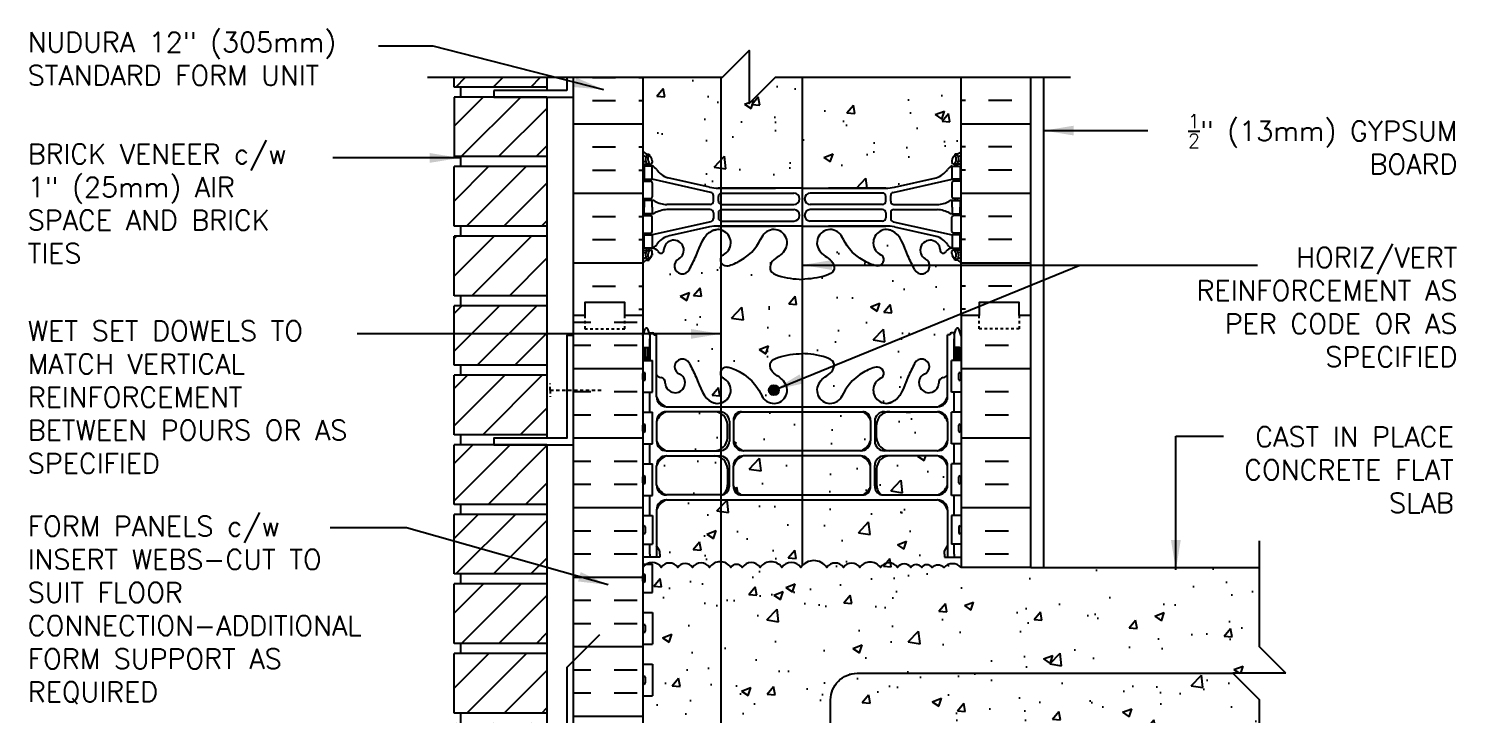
# Model space of a CAD drawing. Header units: inches. Extents: x 75 to 128.9, y 108.8 to 175.2.
# Drawn here: x 75 to 128.9, y 149.3 to 175.2 of the extents above; entities that cross this region are included whole.
import ezdxf

# ---------------------------------------------------------------- set-up
doc = ezdxf.new("R2010")
doc.units = ezdxf.units.IN
doc.header["$LTSCALE"] = 0.5
doc.header["$MEASUREMENT"] = 0
doc.linetypes.add('DASHED2', pattern=[0.375, 0.25, -0.125])
for name, color, linetype in [('HATCH', 12, 'Continuous'), ('line25', 2, 'Continuous'), ('LINE3', 3, 'Continuous'), ('LINE50', 5, 'Continuous'), ('LINE9', 9, 'Continuous'), ('TEXT', 4, 'Continuous'), ('Web_Edge', 9, 'Continuous')]:
    doc.layers.add(name, color=color, linetype=linetype)
doc.styles.add('DIM', font='romans.shx', dxfattribs={"width": 0.7})
doc.styles.add('ROMANS', font='romans.shx', dxfattribs={"height": 0.75})
doc.dimstyles.new('ext_12', dxfattribs={"dimscale": 12, "dimtxt": 0.09375, "dimasz": 0.09375, "dimexe": 0.09375, "dimexo": 0.0625, "dimgap": 0.0625, "dimtad": 1, "dimdec": 1, "dimzin": 3, "dimdsep": 46, "dimlunit": 4, "dimtxsty": 'DIM', "dimcen": 0.09, "dimdle": 0.09375, "dimclrt": 4, "dimadec": 0, "dimazin": 0, "dimtfac": 1, "dimtdec": 1, "dimtmove": 2, "dimatfit": 3, "dimfxl": 1, "dimfrac": 2, "dimtolj": 1, "dimtzin": 0, "dimarcsym": 0})

msp = doc.modelspace()

# ---------------------------------------------------------------- hatches: boundary and pattern name
at = {"layer": 'HATCH'}
h = msp.add_hatch(dxfattribs=at)
h.set_pattern_fill('AR-CONC', color=256, scale=0.5)
h.paths.add_polyline_path([(110.178, 173.401), (103.178, 173.401), (102.178, 172.401), (102.178, 174.401), (101.178, 173.401), (98.178, 173.401), (98.178, 170.593, 0.088416), (98.324, 170.496), (98.414, 170.496), (98.414, 170.454, -0.249069), (98.524, 170.247), (98.524, 170.18, -0.414214), (98.462, 170.117), (98.414, 170.117), (98.414, 170.047), (98.519, 170.047, -0.168672), (98.705, 169.898, 0.17445), (99.113, 169.602), (100.693, 169.249, 0.054974), (101.02, 169.213), (104.178, 169.213), (107.336, 169.213, 0.054974), (107.663, 169.249), (109.244, 169.602, 0.17445), (109.651, 169.898, -0.168672), (109.837, 170.047), (109.942, 170.047), (109.942, 170.117), (109.895, 170.117, -0.414214), (109.832, 170.18), (109.832, 170.247, -0.249069), (109.942, 170.454), (109.942, 170.496), (110.032, 170.496, 0.088416), (110.178, 170.593)])
h.paths.add_polyline_path([(121.433, 151.901), (121.433, 154.901), (112.803, 154.901), (110.178, 154.901, 0.429991), (109.538, 154.901, 0.353905), (109.077, 154.901, 0.520567), (108.692, 154.901, 0.520567), (108.281, 154.901, 0.520567), (107.782, 154.901, 0.520567), (107.132, 154.901, 0.520567), (106.359, 154.901, 0.520567), (105.739, 154.901, 0.520567), (105.112, 154.901, 0.520567), (104.134, 154.901, 0.520567), (103.416, 154.901, 0.520567), (102.601, 154.901, 0.520567), (101.923, 154.901, 0.520567), (101.491, 154.901, 0.520567), (100.69, 154.901, 0.520567), (100.049, 154.901, 0.520567), (99.489, 154.901, 0.520567), (98.862, 154.901, 0.406111), (98.307, 155.026), (98.543, 155.026), (98.543, 153.946), (98.178, 153.946), (98.178, 153.196), (98.543, 153.196), (98.543, 151.996), (98.178, 151.996), (98.178, 151.246), (98.543, 151.246), (98.543, 150.046), (98.178, 150.046), (98.178, 149.296), (98.543, 149.296), (98.543, 148.096), (98.178, 148.096), (98.178, 146.401, -0.541815), (98.862, 146.401, -0.520567), (99.489, 146.401, -0.520567), (100.049, 146.401, -0.520567), (100.69, 146.401, -0.520567), (101.491, 146.401, -0.520567), (101.923, 146.401, -0.520567), (102.601, 146.401, -0.520567), (103.416, 146.401, -0.520567), (104.134, 146.401, -0.520567), (105.112, 146.401, -0.520567), (105.739, 146.401, -0.520567), (106.359, 146.401, -0.520567), (107.132, 146.401, -0.520567), (107.782, 146.401, -0.520567), (108.281, 146.401, -0.520567), (108.692, 146.401, -0.520567), (109.077, 146.401, -0.356024), (109.531, 146.401, -0.36025), (110.178, 146.401), (110.866, 146.401), (110.866, 146.901), (112.366, 146.901), (121.433, 146.901), (121.433, 149.901), (120.433, 150.901), (122.433, 150.901)])
h.paths.add_polyline_path([(98.178, 146.401), (97.491, 146.401), (97.491, 145.901), (95.991, 145.901), (95.991, 146.401), (95.553, 146.401), (93.553, 146.401), (93.553, 144.901, -1), (93.053, 144.901), (93.053, 146.401), (91.753, 146.401), (91.753, 144.651, 0.079579), (92.753, 141.401), (97.928, 132.026), (97.928, 131.651), (98.178, 131.651)])
h = msp.add_hatch(dxfattribs=at)
h.set_pattern_fill('ANSI31', color=256, scale=8, style=0)
h.set_pattern_definition([(45, (92.1293, 152.8277), (-0.707107, 0.707107), [])])
h.paths.add_polyline_path([(94.553, 154.276), (91.053, 154.276), (91.053, 152.026), (94.553, 152.026)])
h.paths.add_polyline_path([(94.553, 173.401), (91.053, 173.401), (91.053, 173.026), (94.553, 173.026)])
h.paths.add_polyline_path([(94.553, 149.026), (91.053, 149.026), (91.053, 146.776), (94.553, 146.776)])
h.paths.add_polyline_path([(94.553, 172.651), (92.553, 172.651), (91.053, 172.651), (91.053, 170.401), (94.553, 170.401)])
h.paths.add_polyline_path([(94.553, 170.026), (91.053, 170.026), (91.053, 167.776), (94.553, 167.776)])
h.paths.add_polyline_path([(94.553, 159.526), (91.053, 159.526), (91.053, 157.276), (94.553, 157.276)])
h.paths.add_polyline_path([(94.553, 162.151), (91.053, 162.151), (91.053, 159.901), (94.553, 159.901)])
h.paths.add_polyline_path([(94.553, 164.776), (91.053, 164.776), (91.053, 162.526), (94.553, 162.526)])
h.paths.add_polyline_path([(94.553, 167.401), (91.053, 167.401), (91.053, 165.151), (94.553, 165.151)])
h.paths.add_polyline_path([(94.553, 151.651), (91.053, 151.651), (91.053, 149.401), (94.553, 149.401)])
h.paths.add_polyline_path([(94.553, 156.901), (91.053, 156.901), (91.053, 154.651), (94.553, 154.651)])
h = msp.add_hatch(dxfattribs=at)
h.set_pattern_fill('INSUL', color=256, scale=7, style=0)
h.set_pattern_definition([(0, (-2827.9834, -232.6084), (0, 2.625), []), (0, (-2827.9834, -231.7334), (0, 2.625), [0.875, -0.875]), (0, (-2827.9834, -230.8584), (0, 2.625), [0.875, -0.875])])
h.paths.add_polyline_path([(98.178, 173.401), (95.553, 173.401), (95.553, 164.401), (95.991, 164.401), (95.991, 164.901), (97.491, 164.901), (97.491, 164.401), (98.178, 164.401)])
h = msp.add_hatch(dxfattribs=at)
h.set_pattern_fill('INSUL', color=256, scale=7, style=0)
h.set_pattern_definition([(180, (3036.3397, -232.6084), (0, 2.625), []), (180, (3036.3397, -231.7334), (0, 2.625), [0.875, -0.875]), (180, (3036.3397, -230.8584), (0, 2.625), [0.875, -0.875])])
h.paths.add_polyline_path([(112.803, 173.401), (110.178, 173.401), (110.178, 164.401), (110.866, 164.401), (110.866, 164.901), (112.366, 164.901), (112.366, 164.401), (112.803, 164.401)])
h = msp.add_hatch(dxfattribs=at)
h.set_pattern_fill('AR-CONC', color=256, scale=0.5)
edge = h.paths.add_edge_path()
edge.add_arc((110.043, 163.876), 0.0567, 28.0725, 151.9275, ccw=False)
edge.add_line((110.093, 163.902), (110.178, 163.642))
edge.add_line((110.178, 163.642), (110.178, 164.401))
edge.add_line((110.178, 164.401), (110.178, 166.401))
edge.add_arc((109.832, 166.04), 0.5, 46.2109, 66.4218)
edge.add_line((110.032, 166.498), (109.942, 166.498))
edge.add_line((109.942, 166.498), (109.942, 166.54))
edge.add_arc((110.082, 166.747), 0.25, 180, 235.9442, ccw=False)
edge.add_line((109.832, 166.747), (109.832, 166.815))
edge.add_arc((109.895, 166.815), 0.0625, 90, 180, ccw=False)
edge.add_line((109.895, 166.877), (109.942, 166.877))
edge.add_line((109.942, 166.877), (109.942, 166.947))
edge.add_line((109.942, 166.947), (109.837, 166.947))
edge.add_arc((109.875, 166.598), 0.352, 96.1291, 141.5331)
edge.add_arc((109.497, 166.866), 0.113, 167.8156, 334.0569, ccw=False)
edge.add_arc((109.012, 166.871), 0.375, 2.9237, 239.8675)
edge.add_arc((108.692, 166.277), 0.3, -152.403, 63.9425, ccw=False)
edge.add_spline(control_points=[(108.426, 166.138), (108.34, 166.305), (108.087, 166.795), (107.893, 167.476), (107.567, 167.606)], knot_values=[0, 0, 0, 0, 0.579211, 1.703896, 1.703896, 1.703896, 1.703896], degree=3, periodic=0)
edge.add_spline(control_points=[(107.567, 167.606), (107.518, 167.626), (107.463, 167.639), (107.407, 167.647)], knot_values=[1.703896, 1.703896, 1.703896, 1.703896, 1.875321, 1.875321, 1.875321, 1.875321], degree=3, periodic=0)
edge.add_arc((107.366, 167.149), 0.5, 85.2926, 251.7937)
edge.add_arc((107.019, 166.524), 0.242, -90, 38.2327, ccw=False)
edge.add_spline(control_points=[(107.019, 166.282), (106.898, 166.28), (106.079, 166.632), (105.834, 167.079), (105.694, 167.359)], knot_values=[0.038125, 0.038125, 0.038125, 0.038125, 0.320663, 1.237398, 1.237398, 1.237398, 1.237398], degree=3, periodic=0)
edge.add_arc((105.241, 167.149), 0.5, 24.819, 224.1875)
edge.add_spline(control_points=[(104.882, 166.8), (104.99, 166.637), (105.35, 166.547), (105.426, 166.051), (104.878, 165.815), (104.474, 165.787), (104.178, 165.766)], knot_values=[0.229407, 0.229407, 0.229407, 0.229407, 0.844432, 1.128849, 1.464331, 2.389004, 2.389004, 2.389004, 2.389004], degree=3, periodic=0)
edge.add_spline(control_points=[(104.178, 165.766), (103.882, 165.787), (103.478, 165.815), (102.93, 166.051), (103.007, 166.547), (103.367, 166.637), (103.474, 166.8)], knot_values=[0.229407, 0.229407, 0.229407, 0.229407, 1.15408, 1.489562, 1.773979, 2.389004, 2.389004, 2.389004, 2.389004], degree=3, periodic=0)
edge.add_arc((103.116, 167.149), 0.5, 315.8125, 515.181)
edge.add_spline(control_points=[(102.662, 167.359), (102.522, 167.079), (102.277, 166.632), (101.458, 166.28), (101.337, 166.282)], knot_values=[0.038125, 0.038125, 0.038125, 0.038125, 0.95486, 1.237398, 1.237398, 1.237398, 1.237398], degree=3, periodic=0)
edge.add_arc((101.337, 166.524), 0.242, 141.7673, 270, ccw=False)
edge.add_arc((100.991, 167.149), 0.5, 288.2063, 454.7074)
edge.add_spline(control_points=[(100.95, 167.647), (100.893, 167.639), (100.839, 167.626), (100.789, 167.606)], knot_values=[1.703896, 1.703896, 1.703896, 1.703896, 1.875321, 1.875321, 1.875321, 1.875321], degree=3, periodic=0)
edge.add_spline(control_points=[(100.789, 167.606), (100.463, 167.476), (100.269, 166.795), (100.016, 166.305), (99.93, 166.138)], knot_values=[0, 0, 0, 0, 1.124685, 1.703896, 1.703896, 1.703896, 1.703896], degree=3, periodic=0)
edge.add_arc((99.664, 166.277), 0.3, 116.0575, 333.0283, ccw=False)
edge.add_arc((99.344, 166.871), 0.375, 300.1325, 537.0763)
edge.add_arc((98.859, 166.866), 0.113, -154.0569, 12.1844, ccw=False)
edge.add_arc((98.482, 166.598), 0.352, 38.4669, 83.8709)
edge.add_line((98.519, 166.947), (98.414, 166.947))
edge.add_line((98.414, 166.947), (98.414, 166.877))
edge.add_line((98.414, 166.877), (98.462, 166.877))
edge.add_arc((98.462, 166.815), 0.0625, 0, 90, ccw=False)
edge.add_line((98.524, 166.815), (98.524, 166.747))
edge.add_arc((98.274, 166.747), 0.25, 304.0558, 360, ccw=False)
edge.add_line((98.414, 166.54), (98.414, 166.498))
edge.add_line((98.414, 166.498), (98.324, 166.498))
edge.add_arc((98.524, 166.04), 0.5, 113.5782, 133.7891)
edge.add_line((98.178, 166.401), (98.178, 164.401))
edge.add_line((98.178, 164.401), (98.178, 163.642))
edge.add_line((98.178, 163.642), (98.263, 163.902))
edge.add_arc((98.313, 163.876), 0.0567, 28.0725, 151.9275, ccw=False)
edge.add_line((98.363, 163.902), (98.412, 163.752))
edge.add_line((98.412, 163.752), (98.538, 163.752))
edge.add_arc((98.538, 163.702), 0.05, 0, 90, ccw=False)
edge.add_line((98.588, 163.702), (98.588, 163.672))
edge.add_line((98.588, 163.672), (98.688, 163.672))
edge.add_line((98.688, 163.672), (98.688, 162.183))
edge.add_arc((98.862, 162.259), 0.19, 203.6316, 265.6964)
edge.add_arc((98.819, 161.872), 0.2, -7.1071, 81.62, ccw=False)
edge.add_arc((99.392, 161.866), 0.375, 182.9237, 419.8675)
edge.add_arc((99.666, 162.471), 0.293, 25.7984, 253.0731, ccw=False)
edge.add_spline(control_points=[(99.93, 162.599), (100.016, 162.432), (100.269, 161.942), (100.463, 161.261), (100.789, 161.13)], knot_values=[0, 0, 0, 0, 0.579211, 1.703896, 1.703896, 1.703896, 1.703896], degree=3, periodic=0)
edge.add_spline(control_points=[(100.789, 161.13), (100.839, 161.11), (100.893, 161.098), (100.95, 161.09)], knot_values=[1.703896, 1.703896, 1.703896, 1.703896, 1.875321, 1.875321, 1.875321, 1.875321], degree=3, periodic=0)
edge.add_arc((100.991, 161.588), 0.5, 265.2926, 431.7937)
edge.add_arc((101.337, 162.213), 0.242, 90, 218.2327, ccw=False)
edge.add_spline(control_points=[(101.337, 162.455), (101.458, 162.457), (102.277, 162.105), (102.522, 161.658), (102.662, 161.378)], knot_values=[0.038125, 0.038125, 0.038125, 0.038125, 0.320663, 1.237398, 1.237398, 1.237398, 1.237398], degree=3, periodic=0)
edge.add_arc((103.116, 161.588), 0.5, 204.819, 404.1875)
edge.add_spline(control_points=[(103.474, 161.936), (103.367, 162.099), (103.007, 162.19), (102.93, 162.686), (103.478, 162.921), (103.882, 162.95), (104.178, 162.971)], knot_values=[0.229407, 0.229407, 0.229407, 0.229407, 0.844432, 1.128849, 1.464331, 2.389004, 2.389004, 2.389004, 2.389004], degree=3, periodic=0)
edge.add_spline(control_points=[(104.178, 162.971), (104.474, 162.95), (104.878, 162.921), (105.426, 162.686), (105.35, 162.19), (104.99, 162.099), (104.882, 161.936)], knot_values=[0.229407, 0.229407, 0.229407, 0.229407, 1.15408, 1.489562, 1.773979, 2.389004, 2.389004, 2.389004, 2.389004], degree=3, periodic=0)
edge.add_arc((105.241, 161.588), 0.5, 135.8125, 335.181)
edge.add_spline(control_points=[(105.694, 161.378), (105.834, 161.658), (106.079, 162.105), (106.898, 162.457), (107.019, 162.455)], knot_values=[0.038125, 0.038125, 0.038125, 0.038125, 0.95486, 1.237398, 1.237398, 1.237398, 1.237398], degree=3, periodic=0)
edge.add_arc((107.019, 162.213), 0.242, -38.2327, 90, ccw=False)
edge.add_arc((107.366, 161.588), 0.5, 108.2063, 274.7074)
edge.add_spline(control_points=[(107.407, 161.09), (107.463, 161.098), (107.518, 161.11), (107.567, 161.13)], knot_values=[1.703896, 1.703896, 1.703896, 1.703896, 1.875321, 1.875321, 1.875321, 1.875321], degree=3, periodic=0)
edge.add_spline(control_points=[(107.567, 161.13), (107.893, 161.261), (108.087, 161.942), (108.34, 162.432), (108.426, 162.599)], knot_values=[0, 0, 0, 0, 1.124685, 1.703896, 1.703896, 1.703896, 1.703896], degree=3, periodic=0)
edge.add_arc((108.69, 162.471), 0.293, -73.0731, 154.2016, ccw=False)
edge.add_arc((108.964, 161.866), 0.375, 120.1325, 357.0763)
edge.add_arc((109.537, 161.872), 0.2, 98.3788, 187.1071, ccw=False)
edge.add_arc((109.494, 162.259), 0.19, 274.3061, 336.3703)
edge.add_line((109.668, 162.183), (109.668, 163.672))
edge.add_line((109.668, 163.672), (109.768, 163.672))
edge.add_line((109.768, 163.672), (109.768, 163.702))
edge.add_arc((109.818, 163.702), 0.05, 90, 180, ccw=False)
edge.add_line((109.818, 163.752), (109.944, 163.752))
edge.add_line((109.944, 163.752), (109.993, 163.902))
h = msp.add_hatch(dxfattribs=at)
h.set_pattern_fill('INSUL', color=256, scale=7, style=0)
h.set_pattern_definition([(0, (111.0867, 159.7823), (0, 2.625), []), (0, (111.0867, 160.6573), (0, 2.625), [0.875, -0.875]), (0, (111.0867, 161.5323), (0, 2.625), [0.875, -0.875])])
h.paths.add_polyline_path([(112.803, 164.401), (112.366, 164.401), (112.366, 163.901), (110.866, 163.901), (110.866, 164.401), (110.178, 164.401), (110.178, 154.901), (112.803, 154.901)])
h.paths.add_polyline_path([(95.553, 146.401), (95.991, 146.401), (95.991, 146.901), (97.491, 146.901), (97.491, 146.401), (98.178, 146.401), (98.178, 164.401), (97.491, 164.401), (97.491, 164.901), (95.991, 164.901), (95.991, 164.401), (95.553, 164.401)])
h = msp.add_hatch(dxfattribs=at)
h.set_pattern_fill('AR-CONC', color=256, scale=0.5)
h.paths.add_polyline_path([(106.766, 160.442, 0.185301), (106.467, 160.775), (104.178, 160.775), (104.178, 159.299), (106.391, 159.299, 0.225652), (106.766, 159.674)])
h.paths.add_polyline_path([(104.178, 160.775), (101.889, 160.775, 0.185301), (101.591, 160.442), (101.591, 159.674, 0.225652), (101.966, 159.299), (104.178, 159.299)])
h.paths.add_polyline_path([(104.178, 159.109), (101.966, 159.109, 0.225652), (101.591, 158.734), (101.591, 157.966, 0.185301), (101.889, 157.633), (104.178, 157.633)])
h.paths.add_polyline_path([(106.766, 158.734, 0.225652), (106.391, 159.109), (104.178, 159.109), (104.178, 157.633), (106.467, 157.633, 0.185301), (106.766, 157.966)])
h.paths.add_polyline_path([(101.111, 160.71, 0.130514), (100.863, 160.775), (99.063, 160.775, 0.225652), (98.688, 160.4), (98.688, 159.674, 0.225652), (99.063, 159.299), (100.863, 159.299, 0.130514), (101.111, 159.365)])
h.paths.add_polyline_path([(101.363, 160.289, 0.261627), (101.111, 160.71), (101.111, 159.365, 0.27309), (101.363, 159.807)])
h.paths.add_polyline_path([(101.111, 159.043, 0.130514), (100.863, 159.109), (99.063, 159.109, 0.225652), (98.688, 158.734), (98.688, 158.008, 0.225652), (99.063, 157.633), (101.111, 157.633)])
h.paths.add_polyline_path([(101.363, 158.616, 0.265375), (101.111, 159.043), (101.111, 157.633), (101.169, 157.633, 0.24677), (101.363, 158.018)])
h.paths.add_polyline_path([(109.668, 158.734, 0.225652), (109.293, 159.109), (107.493, 159.109, 0.410093), (106.993, 158.616), (106.993, 158.018, 0.24677), (107.187, 157.633), (109.293, 157.633, 0.225652), (109.668, 158.008)])
h.paths.add_polyline_path([(109.668, 159.674), (109.668, 160.4, 0.225652), (109.293, 160.775), (107.493, 160.775, 0.406005), (106.993, 160.289), (106.993, 159.792, 0.410093), (107.493, 159.299), (109.293, 159.299, 0.225652)])
h = msp.add_hatch(dxfattribs=at)
h.set_pattern_fill('AR-CONC', color=256, scale=0.5)
h.set_pattern_definition([(50, (-19.2173, 18), (3.5863, -0.31376), [0.375, -4.125]), (355, (-19.2173, 18), (-0.69376, 3.76096), [0.3, -3.3]), (100.4514, (-18.9185, 17.974), (2.892544, 3.4472), [0.3187, -3.50571]), (46.1842, (-19.2173, 19), (5.33621, -0.8276), [0.5625, -6.1875]), (96.6356, (-18.7727, 18.931), (4.67331, 4.8706), [0.47805, -5.25857]), (351.184, (-19.2173, 19), (4.67331, 4.8706), [0.45, -4.95]), (21, (-18.7173, 18.75), (2.984535, -2.013094), [0.375, -4.125]), (326, (-18.7173, 18.75), (1.21658, 3.62575), [0.3, -3.3]), (71.4514, (-18.4686, 18.5822), (4.20111, 1.612656), [0.3187, -3.50571]), (37.5, (-19.2173, 18), (0.060799, 1.664469), [0, -3.26, 0, -3.35, 0, -3.3125]), (7.5, (-19.2173, 18), (1.315348, 1.972059), [0, -1.91, 0, -3.185, 0, -1.2625]), (327.5, (-20.3323, 18), (2.669112, -0.112774), [0, -1.25, 0, -3.9, 0, -5.175]), (317.5, (-20.8323, 18), (2.91593, 0.500525), [0, -1.625, 0, -2.59, 0, -3.675])])
h.paths.add_polyline_path([(109.668, 157.07, 0.414203), (109.293, 157.445), (99.063, 157.445, 0.414225), (98.688, 157.07), (98.688, 153.732, 0.414203), (99.063, 153.357), (109.293, 153.357, 0.414225), (109.668, 153.732)])
at = {"layer": 'LINE3'}
msp.add_hatch(color=256, dxfattribs=at).paths.add_polyline_path([(102.928, 161.588, 1), (103.303, 161.588, 1)])

# ---------------------------------------------------------------- linework, layer by layer
at = {"layer": 'HATCH'}
msp.add_lwpolyline([(110.178, 154.901, 0.429991), (109.538, 154.901, 0.353905), (109.077, 154.901, 0.520567), (108.692, 154.901, 0.520567), (108.281, 154.901, 0.520567), (107.782, 154.901, 0.520567), (107.132, 154.901, 0.520567), (106.359, 154.901, 0.520567), (105.739, 154.901, 0.520567), (105.112, 154.901, 0.520567), (104.134, 154.901, 0.520567), (103.416, 154.901, 0.520567), (102.601, 154.901, 0.520567), (101.923, 154.901, 0.520567), (101.491, 154.901, 0.520567), (100.69, 154.901, 0.520567), (100.049, 154.901, 0.520567), (99.489, 154.901, 0.520567), (98.862, 154.901, 0.541815), (98.178, 154.901)], format="xyb", dxfattribs=at)
at = {"layer": 'line25'}
for p, q in [((91.053, 173.026), (91.053, 173.401)), ((94.553, 173.026), (91.053, 173.026)), ((91.303, 172.651), (91.303, 173.026)), ((94.553, 173.401), (94.553, 172.901)), ((98.178, 173.401), (98.178, 164.401)), ((110.178, 164.401), (110.178, 173.401)), ((110.178, 164.401), (110.178, 173.401)), ((94.553, 172.651), (91.053, 172.651)), ((91.053, 172.651), (91.053, 170.401)), ((94.553, 172.651), (94.553, 159.776)), ((94.553, 170.401), (91.053, 170.401)), ((91.303, 170.026), (91.303, 170.401)), ((94.553, 170.026), (91.053, 170.026)), ((91.053, 167.776), (91.053, 170.026)), ((94.553, 167.776), (91.053, 167.776)), ((91.303, 167.401), (91.303, 167.776)), ((94.553, 167.401), (91.053, 167.401)), ((91.053, 165.151), (91.053, 167.401)), ((94.553, 165.151), (91.053, 165.151)), ((91.303, 164.776), (91.303, 165.151)), ((94.553, 164.776), (91.053, 164.776)), ((91.053, 162.526), (91.053, 164.776)), ((98.178, 164.401), (98.178, 146.401)), ((110.178, 164.401), (110.178, 154.901)), ((98.178, 162.706), (98.543, 162.706)), ((98.543, 161.506), (98.543, 162.706)), ((110.178, 162.706), (109.813, 162.706)), ((109.813, 161.506), (109.813, 162.706)), ((94.553, 162.526), (91.053, 162.526)), ((94.553, 162.151), (91.053, 162.151)), ((91.053, 159.901), (91.053, 162.151)), ((91.303, 162.151), (91.303, 162.526)), ((98.178, 161.996), (98.178, 162.216)), ((98.178, 162.161), (98.178, 162.161)), ((98.218, 162.256), (98.218, 162.256)), ((98.258, 161.996), (98.258, 162.216)), ((110.098, 161.996), (110.098, 162.216)), ((110.138, 162.256), (110.138, 162.256)), ((110.178, 161.996), (110.178, 162.216)), ((110.178, 162.161), (110.178, 162.161)), ((98.178, 162.051), (98.178, 162.051)), ((98.218, 161.956), (98.218, 161.956)), ((110.138, 161.956), (110.138, 161.956)), ((110.178, 162.051), (110.178, 162.051)), ((98.178, 161.506), (98.543, 161.506)), ((110.178, 161.506), (109.813, 161.506)), ((98.178, 160.756), (98.543, 160.756)), ((98.543, 159.556), (98.543, 160.756)), ((110.178, 160.756), (109.813, 160.756)), ((109.813, 159.556), (109.813, 160.756)), ((98.178, 160.046), (98.178, 160.266)), ((98.178, 160.211), (98.178, 160.211)), ((98.178, 160.101), (98.178, 160.101)), ((98.218, 160.306), (98.218, 160.306)), ((98.218, 160.006), (98.218, 160.006)), ((98.258, 160.046), (98.258, 160.266)), ((110.098, 160.046), (110.098, 160.266)), ((110.138, 160.306), (110.138, 160.306)), ((110.138, 160.006), (110.138, 160.006)), ((110.178, 160.046), (110.178, 160.266)), ((110.178, 160.211), (110.178, 160.211)), ((110.178, 160.101), (110.178, 160.101)), ((94.553, 159.901), (91.053, 159.901)), ((94.553, 159.526), (91.053, 159.526)), ((91.053, 157.276), (91.053, 159.526)), ((91.303, 159.526), (91.303, 159.901)), ((94.553, 159.526), (94.553, 146.401)), ((98.178, 159.556), (98.543, 159.556)), ((110.178, 159.556), (109.813, 159.556)), ((98.178, 158.806), (98.543, 158.806)), ((98.218, 158.356), (98.218, 158.356)), ((98.543, 157.606), (98.543, 158.806)), ((110.178, 158.806), (109.813, 158.806)), ((109.813, 157.606), (109.813, 158.806)), ((110.138, 158.356), (110.138, 158.356)), ((98.178, 158.096), (98.178, 158.316)), ((98.178, 158.261), (98.178, 158.261)), ((98.178, 158.151), (98.178, 158.151)), ((98.218, 158.056), (98.218, 158.056)), ((98.258, 158.096), (98.258, 158.316)), ((110.098, 158.096), (110.098, 158.316)), ((110.138, 158.056), (110.138, 158.056)), ((110.178, 158.096), (110.178, 158.316)), ((110.178, 158.261), (110.178, 158.261)), ((110.178, 158.151), (110.178, 158.151)), ((98.178, 157.606), (98.543, 157.606)), ((110.178, 157.606), (109.813, 157.606)), ((94.553, 157.276), (91.053, 157.276)), ((94.553, 156.901), (91.053, 156.901)), ((91.053, 154.651), (91.053, 156.901)), ((91.303, 156.901), (91.303, 157.276)), ((98.178, 156.856), (98.543, 156.856)), ((98.543, 156.856), (98.543, 155.776)), ((110.178, 156.856), (109.813, 156.856)), ((109.813, 156.856), (109.813, 155.776)), ((98.178, 156.426), (98.178, 156.206)), ((98.178, 156.371), (98.178, 156.371)), ((98.178, 156.261), (98.178, 156.261)), ((98.218, 156.466), (98.218, 156.466)), ((98.258, 156.426), (98.258, 156.206)), ((110.098, 156.426), (110.098, 156.206)), ((110.138, 156.466), (110.138, 156.466)), ((110.178, 156.426), (110.178, 156.206)), ((110.178, 156.371), (110.178, 156.371)), ((110.178, 156.261), (110.178, 156.261)), ((98.178, 155.776), (98.543, 155.776)), ((98.218, 156.166), (98.218, 156.166)), ((110.178, 155.776), (109.813, 155.776)), ((110.138, 156.166), (110.138, 156.166)), ((94.553, 154.651), (91.053, 154.651)), ((91.303, 154.276), (91.303, 154.651)), ((98.178, 155.026), (98.543, 155.026)), ((98.178, 154.376), (98.178, 154.596)), ((98.218, 154.636), (98.218, 154.636)), ((98.258, 154.376), (98.258, 154.596)), ((98.543, 153.946), (98.543, 155.026)), ((112.803, 154.901), (110.178, 154.901)), ((94.553, 154.276), (91.053, 154.276)), ((91.053, 152.026), (91.053, 154.276)), ((98.178, 154.541), (98.178, 154.541)), ((98.178, 154.431), (98.178, 154.431)), ((98.218, 154.336), (98.218, 154.336)), ((98.178, 153.946), (98.543, 153.946)), ((98.178, 153.196), (98.543, 153.196)), ((98.543, 153.196), (98.543, 151.996)), ((98.178, 152.706), (98.178, 152.486)), ((98.178, 152.651), (98.178, 152.651)), ((98.178, 152.541), (98.178, 152.541)), ((98.218, 152.746), (98.218, 152.746)), ((98.218, 152.446), (98.218, 152.446)), ((98.258, 152.706), (98.258, 152.486)), ((94.553, 152.026), (91.053, 152.026)), ((91.303, 151.651), (91.303, 152.026)), ((98.178, 151.996), (98.543, 151.996)), ((94.553, 151.651), (91.053, 151.651)), ((91.053, 149.401), (91.053, 151.651)), ((98.178, 151.246), (98.543, 151.246)), ((98.543, 151.246), (98.543, 150.046)), ((98.178, 150.756), (98.178, 150.536)), ((98.178, 150.701), (98.178, 150.701)), ((98.178, 150.591), (98.178, 150.591)), ((98.218, 150.496), (98.218, 150.496)), ((98.258, 150.756), (98.258, 150.536)), ((98.178, 150.046), (98.543, 150.046)), ((94.553, 149.401), (91.053, 149.401)), ((91.303, 149.026), (91.303, 149.401))]:
    msp.add_line(p, q, dxfattribs=at)
for centre, start, end in [((98.218, 162.216), 90, 180), ((98.218, 162.216), 360, 90), ((110.138, 162.216), 90, 180), ((110.138, 162.216), 0, 90), ((98.218, 161.996), 180, 270), ((98.218, 161.996), 270, 0), ((110.138, 161.996), 180, 270), ((110.138, 161.996), 270, 0), ((98.218, 160.266), 90, 180), ((98.218, 160.046), 180, 270), ((98.218, 160.266), 360, 90), ((98.218, 160.046), 270, 0), ((110.138, 160.266), 90, 180), ((110.138, 160.046), 180, 270), ((110.138, 160.266), 0, 90), ((110.138, 160.046), 270, 0), ((98.218, 158.316), 90, 180), ((98.218, 158.316), 360, 90), ((110.138, 158.316), 90, 180), ((110.138, 158.316), 0, 90), ((98.218, 158.096), 180, 270), ((98.218, 158.096), 270, 0), ((110.138, 158.096), 180, 270), ((110.138, 158.096), 270, 0), ((98.218, 156.426), 90, 180), ((98.218, 156.206), 180, 270), ((98.218, 156.426), 0, 90), ((98.218, 156.206), 270, 0), ((110.138, 156.426), 90, 180), ((110.138, 156.206), 180, 270), ((110.138, 156.426), 360, 90), ((110.138, 156.206), 270, 0), ((98.218, 154.596), 90, 180), ((98.218, 154.596), 360, 90), ((98.218, 154.376), 180, 270), ((98.218, 154.376), 270, 0), ((98.218, 152.706), 90, 180), ((98.218, 152.486), 180, 270), ((98.218, 152.706), 0, 90), ((98.218, 152.486), 270, 0), ((98.218, 150.756), 90, 180), ((98.218, 150.536), 180, 270), ((98.218, 150.756), 0, 90), ((98.218, 150.536), 270, 0)]:
    msp.add_arc(centre, 0.04, start, end, dxfattribs=at)
at = {"layer": 'LINE3'}
for p, q in [((101.111, 173.401), (101.111, 128.4)), ((104.178, 173.401), (104.178, 154.957))]:
    msp.add_line(p, q, dxfattribs=at)
at = {"layer": 'LINE3', "linetype": 'Continuous'}
msp.add_lwpolyline([(105.256, 138.901), (105.256, 149.901, -0.414214), (106.256, 150.901), (120.433, 150.901)], format="xyb", dxfattribs=at)
at = {"layer": 'LINE3'}
msp.add_circle((103.116, 161.588), 0.188, dxfattribs=at)
at = {"layer": 'LINE50'}
for p, q in [((95.553, 164.401), (95.553, 173.401)), ((112.803, 164.401), (112.803, 173.401)), ((95.553, 146.401), (95.553, 164.401)), ((112.803, 154.901), (112.803, 164.401))]:
    msp.add_line(p, q, dxfattribs=at)
for points in [[(98.178, 164.401), (97.491, 164.401), (97.491, 164.901), (95.991, 164.901), (95.991, 164.401), (95.553, 164.401)], [(98.178, 164.401), (97.491, 164.401), (97.491, 164.901), (95.991, 164.901), (95.991, 164.401), (95.553, 164.401)], [(112.803, 164.401), (112.366, 164.401), (112.366, 164.901), (110.866, 164.901), (110.866, 164.401), (110.178, 164.401)]]:
    msp.add_lwpolyline(points, dxfattribs=at)
at = {"layer": 'LINE9'}
for p, q in [((95.303, 172.901), (92.553, 172.901)), ((92.553, 172.901), (92.553, 172.651)), ((95.303, 173.401), (95.303, 172.901)), ((95.553, 172.651), (95.553, 173.401)), ((113.303, 154.901), (113.303, 173.401)), ((92.553, 172.651), (95.553, 172.651)), ((121.433, 151.901), (121.433, 155.901)), ((112.803, 154.901), (121.433, 154.901)), ((95.319, 151.128), (96.553, 152.362)), ((122.433, 150.901), (121.433, 151.901)), ((95.319, 146.605), (95.319, 151.128)), ((122.433, 150.901), (120.433, 150.901)), ((120.433, 150.901), (121.433, 149.901)), ((121.433, 145.901), (121.433, 149.901))]:
    msp.add_line(p, q, dxfattribs=at)
at = {"layer": 'LINE9', "linetype": 'DASHED2'}
for q in [(94.678, 161.839), (96.678, 161.589), (94.678, 161.339)]:
    msp.add_line((94.678, 161.589), q, dxfattribs=at)
at = {"layer": 'LINE9'}
msp.add_lwpolyline([(90.053, 173.401), (101.178, 173.401), (102.178, 174.401), (102.178, 172.401), (103.178, 173.401), (114.303, 173.401)], dxfattribs=at)
at = {"layer": 'LINE9', "linetype": 'DASHED2', "ltscale": 0.15}
for points in [[(95.991, 164.401), (95.991, 164.401), (95.991, 163.901), (97.491, 163.901), (97.491, 164.401), (97.491, 164.401)], [(112.366, 164.401), (112.366, 164.401), (112.366, 163.901), (110.866, 163.901), (110.866, 164.401), (110.866, 164.401)]]:
    msp.add_lwpolyline(points, dxfattribs=at)
at = {"layer": 'LINE9'}
msp.add_lwpolyline([(95.553, 163.651), (95.303, 163.651), (95.303, 159.776), (92.553, 159.776), (92.553, 159.526), (95.553, 159.526)], close=True, dxfattribs=at)
at = {"layer": 'Web_Edge'}
for p, q in [((98.178, 170.217), (98.256, 170.217)), ((98.324, 170.496), (98.414, 170.496)), ((98.414, 170.496), (98.414, 170.454)), ((98.524, 170.247), (98.524, 170.18)), ((109.832, 170.247), (109.832, 170.18)), ((110.032, 170.496), (109.942, 170.496)), ((109.942, 170.496), (109.942, 170.454)), ((110.178, 170.217), (110.1, 170.217)), ((98.178, 170.117), (98.462, 170.117)), ((98.324, 170.117), (98.324, 170.047)), ((98.414, 170.117), (98.414, 170.047)), ((110.178, 170.117), (109.895, 170.117)), ((109.942, 170.117), (109.942, 170.047)), ((110.032, 170.117), (110.032, 170.047)), ((98.178, 169.477), (98.462, 169.477)), ((98.324, 169.547), (98.324, 169.477)), ((98.414, 169.547), (98.414, 169.477)), ((100.737, 169.051), (98.519, 169.547)), ((98.524, 169.415), (98.524, 168.88)), ((100.693, 169.249), (99.113, 169.602)), ((101.02, 169.213), (103.178, 169.213)), ((104.178, 169.213), (101.02, 169.213)), ((104.178, 169.213), (107.336, 169.213)), ((107.336, 169.213), (105.178, 169.213)), ((107.62, 169.051), (109.837, 169.547)), ((107.663, 169.249), (109.244, 169.602)), ((109.832, 169.415), (109.832, 168.88)), ((110.178, 169.477), (109.895, 169.477)), ((109.942, 169.547), (109.942, 169.477)), ((110.032, 169.547), (110.032, 169.477)), ((98.178, 168.817), (98.462, 168.817)), ((98.324, 168.817), (98.324, 168.747)), ((98.414, 168.817), (98.414, 168.747)), ((100.709, 168.591), (99.072, 168.591)), ((100.834, 168.716), (100.834, 168.929)), ((101.022, 168.717), (101.022, 168.901)), ((101.147, 169.026), (103.866, 169.026)), ((101.147, 168.592), (103.866, 168.592)), ((107.209, 169.026), (104.49, 169.026)), ((107.209, 168.592), (104.49, 168.592)), ((107.334, 168.717), (107.334, 168.901)), ((107.522, 168.716), (107.522, 168.929)), ((107.647, 168.591), (109.284, 168.591)), ((110.178, 168.817), (109.895, 168.817)), ((109.942, 168.817), (109.942, 168.747)), ((110.032, 168.817), (110.032, 168.747)), ((98.178, 168.177), (98.462, 168.177)), ((98.324, 168.177), (98.324, 168.247)), ((98.414, 168.177), (98.414, 168.247)), ((98.524, 167.58), (98.524, 168.115)), ((100.709, 168.403), (99.072, 168.403)), ((100.834, 168.278), (100.834, 168.066)), ((101.022, 168.277), (101.022, 168.093)), ((101.147, 168.402), (103.866, 168.402)), ((107.209, 168.402), (104.49, 168.402)), ((107.334, 168.277), (107.334, 168.093)), ((107.522, 168.278), (107.522, 168.066)), ((107.647, 168.403), (109.284, 168.403)), ((109.832, 167.58), (109.832, 168.115)), ((110.178, 168.177), (109.895, 168.177)), ((109.942, 168.177), (109.942, 168.247)), ((110.032, 168.177), (110.032, 168.247)), ((98.178, 167.517), (98.462, 167.517)), ((98.324, 167.447), (98.324, 167.517)), ((98.414, 167.447), (98.414, 167.517)), ((100.737, 167.944), (98.519, 167.447)), ((100.693, 167.746), (99.113, 167.393)), ((101.02, 167.782), (103.178, 167.782)), ((104.178, 167.782), (101.02, 167.782)), ((101.147, 167.968), (103.866, 167.968)), ((104.178, 167.782), (107.336, 167.782)), ((107.209, 167.968), (104.49, 167.968)), ((107.336, 167.782), (105.178, 167.782)), ((107.62, 167.944), (109.837, 167.447)), ((107.663, 167.746), (109.244, 167.393)), ((110.178, 167.517), (109.895, 167.517)), ((109.942, 167.447), (109.942, 167.517)), ((110.032, 167.447), (110.032, 167.517)), ((98.178, 166.877), (98.462, 166.877)), ((98.178, 166.777), (98.256, 166.777)), ((98.324, 166.877), (98.324, 166.947)), ((98.324, 166.498), (98.414, 166.498)), ((98.414, 166.877), (98.414, 166.947)), ((98.414, 166.498), (98.414, 166.54)), ((98.524, 166.747), (98.524, 166.815)), ((109.832, 166.747), (109.832, 166.815)), ((110.178, 166.877), (109.895, 166.877)), ((109.942, 166.877), (109.942, 166.947)), ((109.942, 166.498), (109.942, 166.54)), ((110.032, 166.498), (109.942, 166.498)), ((110.032, 166.877), (110.032, 166.947)), ((110.178, 166.777), (110.1, 166.777)), ((98.178, 163.642), (98.263, 163.902)), ((98.438, 163.672), (98.363, 163.902)), ((98.412, 163.752), (98.538, 163.752)), ((109.944, 163.752), (109.818, 163.752)), ((109.918, 163.672), (109.993, 163.902)), ((110.178, 163.642), (110.093, 163.902)), ((98.438, 163.672), (98.438, 162.706)), ((98.588, 163.702), (98.588, 163.702)), ((98.588, 163.702), (98.588, 163.672)), ((98.588, 163.672), (98.688, 163.672)), ((98.688, 161.338), (98.688, 163.672)), ((109.768, 163.672), (109.668, 163.672)), ((109.668, 161.338), (109.668, 163.672)), ((109.768, 163.702), (109.768, 163.702)), ((109.768, 163.702), (109.768, 163.672)), ((109.918, 163.672), (109.918, 162.706)), ((99.063, 160.963), (109.293, 160.963)), ((101.063, 160.775), (99.063, 160.775)), ((101.889, 160.775), (106.501, 160.775)), ((107.293, 160.775), (109.293, 160.775)), ((98.688, 160.4), (98.688, 159.674)), ((101.363, 159.792), (101.363, 160.289)), ((101.438, 160.414), (101.438, 159.661)), ((101.591, 160.444), (101.591, 159.674)), ((106.766, 160.444), (106.766, 159.674)), ((106.918, 160.414), (106.918, 159.661)), ((106.993, 159.792), (106.993, 160.289)), ((109.668, 160.4), (109.668, 159.674)), ((99.063, 159.299), (101.063, 159.299)), ((99.063, 159.109), (101.063, 159.109)), ((106.391, 159.299), (101.966, 159.299)), ((106.391, 159.109), (101.966, 159.109)), ((109.293, 159.299), (107.293, 159.299)), ((109.293, 159.109), (107.293, 159.109)), ((98.688, 158.008), (98.688, 158.734)), ((101.363, 158.616), (101.363, 158.018)), ((101.438, 157.977), (101.438, 158.747)), ((101.591, 157.964), (101.591, 158.734)), ((106.766, 157.964), (106.766, 158.734)), ((106.918, 157.977), (106.918, 158.747)), ((106.993, 158.616), (106.993, 158.018)), ((109.668, 158.008), (109.668, 158.734)), ((101.187, 157.633), (99.063, 157.633)), ((99.063, 157.445), (109.293, 157.445)), ((101.889, 157.633), (106.501, 157.633)), ((107.17, 157.633), (109.293, 157.633)), ((98.688, 157.07), (98.688, 155.281)), ((109.668, 157.07), (109.668, 155.281)), ((98.808, 155.513), (98.688, 155.713)), ((98.808, 155.513), (98.688, 155.713)), ((109.548, 155.513), (109.668, 155.713)), ((109.548, 155.513), (109.668, 155.713)), ((98.804, 155.281), (98.178, 155.281)), ((98.808, 155.289), (98.804, 155.281)), ((98.808, 155.289), (98.804, 155.281)), ((98.808, 155.401), (98.808, 155.513)), ((98.808, 155.401), (98.808, 155.513)), ((98.808, 155.401), (98.808, 155.289)), ((98.808, 155.401), (98.808, 155.289)), ((109.548, 155.401), (109.548, 155.513)), ((109.548, 155.401), (109.548, 155.513)), ((109.548, 155.401), (109.548, 155.289)), ((109.548, 155.401), (109.548, 155.289)), ((109.548, 155.289), (109.553, 155.281)), ((109.548, 155.289), (109.553, 155.281)), ((109.553, 155.281), (110.178, 155.281))]:
    msp.add_line(p, q, dxfattribs=at)
for points in [[(98.219, 169.547), (98.519, 169.547), (98.519, 170.047), (98.219, 170.047)], [(110.137, 169.547), (109.837, 169.547), (109.837, 170.047), (110.137, 170.047)], [(98.219, 167.447), (98.519, 167.447), (98.519, 166.947), (98.219, 166.947)], [(110.137, 167.447), (109.837, 167.447), (109.837, 166.947), (110.137, 166.947)], [(98.388, 162.762), (98.238, 162.762), (98.238, 163.202), (98.388, 163.202)], [(98.348, 162.822), (98.278, 162.822), (98.278, 163.202), (98.348, 163.202)], [(109.968, 162.762), (110.118, 162.762), (110.118, 163.202), (109.968, 163.202)], [(110.008, 162.822), (110.078, 162.822), (110.078, 163.202), (110.008, 163.202)]]:
    msp.add_lwpolyline(points, close=True, dxfattribs=at)
for points in [[(98.519, 168.497), (98.519, 168.747), (98.219, 168.747), (98.219, 168.497)], [(109.837, 168.497), (109.837, 168.747), (110.137, 168.747), (110.137, 168.497)], [(98.519, 168.497), (98.519, 168.247), (98.219, 168.247), (98.219, 168.497)], [(109.837, 168.497), (109.837, 168.247), (110.137, 168.247), (110.137, 168.497)], [(98.438, 162.706), (98.438, 163.522)], [(109.918, 162.706), (109.918, 163.522)], [(98.438, 160.756), (98.438, 161.506)], [(109.918, 160.756), (109.918, 161.506)], [(98.438, 158.806), (98.438, 159.556)], [(109.918, 158.806), (109.918, 159.556)], [(98.438, 156.856), (98.438, 157.606)], [(109.918, 156.856), (109.918, 157.606)], [(98.438, 155.401), (98.438, 155.776)], [(109.918, 155.401), (109.918, 155.776)], [(98.438, 155.401), (98.438, 155.281)], [(109.918, 155.401), (109.918, 155.281)]]:
    msp.add_lwpolyline(points, dxfattribs=at)
for centre, radius, start, end in [((98.524, 170.954), 0.5, 226.2109, 250.5288), ((98.524, 170.954), 0.6, 234.7832, 245.0748), ((98.256, 170.237), 0.0196, 269.4032, 15.4901), ((98.518, 170.302), 0.25, 140.1145, 222.4609), ((98.262, 170.391), 0.021, 343.464, 63.9957), ((98.36, 170.433), 0.045, 321.448, 139.1879), ((98.274, 170.247), 0.25, 0, 70.5288), ((98.518, 170.302), 0.16, 140.0001, 222.4609), ((110.082, 170.247), 0.25, 109.4712, 180), ((109.996, 170.433), 0.045, 40.8121, 218.552), ((109.838, 170.302), 0.16, 317.5391, 39.9999), ((109.832, 170.954), 0.5, 289.4712, 313.7891), ((109.838, 170.302), 0.25, 317.5391, 39.8855), ((110.094, 170.391), 0.021, 116.0043, 196.536), ((110.1, 170.237), 0.0196, 164.5099, 270.5968), ((109.832, 170.954), 0.6, 294.9252, 305.2168), ((98.367, 170.163), 0.045, 222.4609, 42.4609), ((98.462, 170.18), 0.0625, 270, 0), ((98.397, 169.705), 0.364, 34.9775, 70.3387), ((99.32, 170.316), 0.743, 212.7919, 253.8107), ((109.036, 170.316), 0.743, 286.1893, 327.2081), ((109.96, 169.705), 0.364, 109.6613, 145.0225), ((109.895, 170.18), 0.0625, 180, 270), ((109.99, 170.163), 0.045, 137.5391, 317.5391), ((98.462, 169.415), 0.0625, 0, 90), ((101.02, 170.713), 1.5, 257.4135, 270), ((107.336, 170.713), 1.5, 270, 282.5865), ((109.895, 169.415), 0.0625, 90, 180), ((98.462, 168.88), 0.0625, 270, 0), ((98.515, 168.529), 0.219, 60.4937, 88.92), ((99.161, 169.758), 1.17, 242.6365, 265.6505), ((100.709, 168.716), 0.125, 270, 0), ((100.709, 168.929), 0.125, 0, 77.3767), ((101.147, 168.901), 0.125, 90, 180), ((101.147, 168.717), 0.125, 180, 270), ((103.866, 168.809), 0.217, 270, 90), ((104.49, 168.809), 0.217, 90, 270), ((107.209, 168.901), 0.125, 0, 90), ((107.209, 168.717), 0.125, 270, 360), ((107.647, 168.929), 0.125, 102.6233, 180), ((107.647, 168.716), 0.125, 180, 270), ((109.196, 169.758), 1.17, 274.3495, 297.3635), ((109.841, 168.529), 0.219, 91.08, 119.5063), ((109.895, 168.88), 0.0625, 180, 270), ((98.462, 168.115), 0.0625, 0, 90), ((98.515, 168.466), 0.219, 271.08, 299.5063), ((99.161, 167.236), 1.17, 94.3495, 117.3635), ((100.709, 168.278), 0.125, 0, 90), ((100.709, 168.066), 0.125, 282.6233, 0), ((101.147, 168.277), 0.125, 90, 180), ((101.147, 168.093), 0.125, 180, 270), ((103.866, 168.185), 0.217, 270, 90), ((104.49, 168.185), 0.217, 90, 270), ((107.209, 168.277), 0.125, 0, 90), ((107.209, 168.093), 0.125, 270, 0), ((107.647, 168.278), 0.125, 90, 180), ((107.647, 168.066), 0.125, 180, 257.3767), ((109.196, 167.236), 1.17, 62.6365, 85.6505), ((109.841, 168.466), 0.219, 240.4937, 268.92), ((109.895, 168.115), 0.0625, 90, 180), ((98.462, 167.58), 0.0625, 270, 0), ((101.02, 166.282), 1.5, 90, 102.5865), ((100.991, 167.149), 0.5, 288.2063, 113.7861), ((103.116, 167.149), 0.5, 315.8125, 155.181), ((105.241, 167.149), 0.5, 24.819, 224.1875), ((107.366, 167.149), 0.5, 66.2139, 251.7937), ((107.336, 166.282), 1.5, 77.4135, 90), ((109.895, 167.58), 0.0625, 180, 270), ((98.397, 167.29), 0.364, 289.6613, 325.0225), ((99.32, 166.679), 0.743, 106.1893, 147.2081), ((99.344, 166.871), 0.375, 300.1325, 177.0763), ((109.012, 166.871), 0.375, 2.9237, 239.8675), ((109.036, 166.679), 0.743, 32.7919, 73.8107), ((109.96, 167.29), 0.364, 214.9775, 250.3387), ((98.524, 166.04), 0.6, 114.9252, 125.2168), ((98.524, 166.04), 0.5, 109.4712, 133.7891), ((98.256, 166.758), 0.0196, 344.5099, 90.5968), ((98.518, 166.693), 0.25, 137.5391, 219.8855), ((98.262, 166.603), 0.021, 296.0043, 16.536), ((98.36, 166.562), 0.045, 220.8121, 38.552), ((98.367, 166.831), 0.045, 317.5391, 137.5391), ((98.274, 166.747), 0.25, 289.4712, 360), ((98.518, 166.693), 0.16, 137.5391, 219.9999), ((98.462, 166.815), 0.0625, 360, 90), ((98.482, 166.598), 0.352, 38.4669, 83.8709), ((98.859, 166.866), 0.113, 205.9431, 12.1844), ((99.664, 166.277), 0.3, 116.0575, 332.403), ((101.337, 166.524), 0.242, 141.7673, 270), ((107.019, 166.524), 0.242, 270, 38.2327), ((108.692, 166.277), 0.3, 207.597, 63.9425), ((109.497, 166.866), 0.113, 167.8156, 334.0569), ((109.875, 166.598), 0.352, 96.1291, 141.5331), ((109.895, 166.815), 0.0625, 90, 180), ((110.082, 166.747), 0.25, 180, 250.5288), ((109.99, 166.831), 0.045, 42.4609, 222.4609), ((109.996, 166.562), 0.045, 141.448, 319.1879), ((109.838, 166.693), 0.16, 320.0001, 42.4609), ((109.832, 166.04), 0.5, 46.2109, 70.5288), ((109.838, 166.693), 0.25, 320.1145, 42.4609), ((110.094, 166.603), 0.021, 163.464, 243.9957), ((110.1, 166.758), 0.0196, 89.4032, 195.4901), ((109.832, 166.04), 0.6, 54.7832, 65.0748), ((98.313, 163.876), 0.0567, 28.0725, 151.9275), ((98.538, 163.702), 0.05, 0, 90), ((109.818, 163.702), 0.05, 90, 180), ((110.043, 163.876), 0.0567, 28.0725, 151.9275), ((99.666, 162.471), 0.293, 25.7984, 253.0731), ((108.69, 162.471), 0.293, 286.9269, 154.2016), ((98.862, 162.259), 0.19, 203.6316, 265.6964), ((99.392, 161.866), 0.375, 182.9237, 59.8675), ((101.337, 162.213), 0.242, 90, 218.2327), ((107.019, 162.213), 0.242, 321.7673, 90), ((108.964, 161.866), 0.375, 120.1325, 357.0763), ((109.494, 162.259), 0.19, 274.3036, 336.3684), ((98.819, 161.872), 0.2, 352.8929, 81.62), ((100.991, 161.588), 0.5, 246.2139, 71.7937), ((103.116, 161.588), 0.5, 204.819, 44.1875), ((105.241, 161.588), 0.5, 135.8125, 335.181), ((107.366, 161.588), 0.5, 108.2063, 293.7861), ((109.537, 161.872), 0.2, 98.38, 187.1071), ((99.27, 161.545), 0.618, 199.5703, 250.431), ((99.063, 161.338), 0.375, 180.0021, 269.9991), ((109.086, 161.545), 0.618, 289.569, 340.4297), ((109.293, 161.338), 0.375, 270.0009, 359.9979), ((99.27, 160.194), 0.617, 109.5682, 160.4318), ((99.063, 160.4), 0.375, 90, 180), ((100.863, 160.275), 0.5, 0.8073, 90), ((101.063, 160.4), 0.375, 2.0304, 90), ((102.174, 160.22), 0.624, 117.0966, 159.0881), ((101.967, 160.444), 0.376, 138.3704, 179.9486), ((101.873, 160.526), 0.25, 86.1209, 138.3704), ((106.484, 160.526), 0.25, 41.6296, 93.8791), ((106.183, 160.22), 0.624, 20.9119, 62.9034), ((106.389, 160.444), 0.376, 0.0514, 41.6296), ((107.293, 160.4), 0.375, 90, 177.9696), ((107.493, 160.275), 0.5, 90, 179.1927), ((109.086, 160.194), 0.617, 19.5682, 70.4318), ((109.293, 160.4), 0.375, 360, 90), ((99.27, 159.881), 0.617, 199.5682, 250.4318), ((99.063, 159.674), 0.375, 180, 270), ((100.863, 159.799), 0.5, 270, 359.1927), ((101.063, 159.674), 0.375, 270, 357.9696), ((102.172, 159.881), 0.617, 199.5682, 250.4318), ((101.966, 159.674), 0.375, 180, 270), ((106.184, 159.881), 0.617, 289.5682, 340.4318), ((106.391, 159.674), 0.375, 270, 360), ((107.293, 159.674), 0.375, 182.0304, 270), ((107.493, 159.799), 0.5, 180.8073, 270), ((109.086, 159.881), 0.617, 289.5682, 340.4318), ((109.293, 159.674), 0.375, 270, 0), ((99.27, 158.527), 0.617, 109.5682, 160.4318), ((99.063, 158.734), 0.375, 90, 180), ((100.863, 158.609), 0.5, 0.8073, 90), ((101.063, 158.734), 0.375, 2.0304, 90), ((102.172, 158.527), 0.617, 109.5682, 160.4318), ((101.966, 158.734), 0.375, 90, 180), ((106.184, 158.527), 0.617, 19.5682, 70.4318), ((106.391, 158.734), 0.375, 0, 90), ((107.293, 158.734), 0.375, 90, 177.9696), ((107.493, 158.609), 0.5, 90, 179.1927), ((109.086, 158.527), 0.617, 19.5682, 70.4318), ((109.293, 158.734), 0.375, 360, 90), ((99.27, 158.214), 0.617, 199.5682, 250.4318), ((99.063, 158.008), 0.375, 180, 270), ((100.899, 158.01), 0.464, 305.5594, 1.0072), ((101.092, 157.965), 0.346, 285.7884, 1.947), ((102.174, 158.188), 0.624, 200.9119, 242.9034), ((101.967, 157.964), 0.376, 180.0514, 221.6296), ((106.183, 158.188), 0.624, 297.0966, 339.0881), ((106.389, 157.964), 0.376, 318.3704, 359.9486), ((107.264, 157.965), 0.346, 178.053, 254.2116), ((107.457, 158.01), 0.464, 178.9928, 234.4406), ((109.086, 158.214), 0.617, 289.5682, 340.4318), ((109.293, 158.008), 0.375, 270, 0), ((99.27, 156.863), 0.618, 109.569, 160.4297), ((99.063, 157.07), 0.375, 90.0009, 179.9979), ((101.873, 157.882), 0.25, 221.6296, 273.8791), ((106.484, 157.882), 0.25, 266.1209, 318.3704), ((109.086, 156.863), 0.618, 19.5703, 70.431), ((109.293, 157.07), 0.375, 0.0021, 89.9991)]:
    msp.add_arc(centre, radius, start, end, dxfattribs=at)
for points in [[(101.022, 168.722), (101.022, 168.896)], [(107.334, 168.722), (107.334, 168.896)], [(101.022, 168.272), (101.022, 168.098)], [(107.334, 168.272), (107.334, 168.098)]]:
    msp.add_open_spline(points, degree=1, dxfattribs=at)
for points, knots in [([(99.93, 166.138), (100.016, 166.305), (100.269, 166.795), (100.483, 167.544), (100.893, 167.639), (100.95, 167.647)], [0, 0, 0, 0, 0.579211, 1.703896, 1.875321, 1.875321, 1.875321, 1.875321]), ([(108.426, 166.138), (108.34, 166.305), (108.087, 166.795), (107.873, 167.544), (107.463, 167.639), (107.407, 167.647)], [0, 0, 0, 0, 0.579211, 1.703896, 1.875321, 1.875321, 1.875321, 1.875321]), ([(101.337, 166.282), (101.458, 166.28), (102.291, 166.638), (102.531, 167.094), (102.671, 167.378)], [0.038125, 0.038125, 0.038125, 0.038125, 0.320663, 1.258119, 1.258119, 1.258119, 1.258119]), ([(107.019, 166.282), (106.898, 166.28), (106.065, 166.638), (105.826, 167.094), (105.685, 167.378)], [0.038125, 0.038125, 0.038125, 0.038125, 0.320663, 1.258119, 1.258119, 1.258119, 1.258119]), ([(103.474, 166.8), (103.367, 166.637), (103.007, 166.547), (102.93, 166.051), (103.478, 165.815), (103.882, 165.787), (104.178, 165.766)], [0.229407, 0.229407, 0.229407, 0.229407, 0.844432, 1.128849, 1.464331, 2.389004, 2.389004, 2.389004, 2.389004]), ([(104.882, 166.8), (104.99, 166.637), (105.35, 166.547), (105.426, 166.051), (104.878, 165.815), (104.474, 165.787), (104.178, 165.766)], [0.229407, 0.229407, 0.229407, 0.229407, 0.844432, 1.128849, 1.464331, 2.389004, 2.389004, 2.389004, 2.389004]), ([(103.474, 161.936), (103.367, 162.099), (103.007, 162.19), (102.93, 162.686), (103.478, 162.921), (103.882, 162.95), (104.178, 162.971)], [0.229407, 0.229407, 0.229407, 0.229407, 0.844432, 1.128849, 1.464331, 2.389004, 2.389004, 2.389004, 2.389004]), ([(104.882, 161.936), (104.99, 162.099), (105.35, 162.19), (105.426, 162.686), (104.878, 162.921), (104.474, 162.95), (104.178, 162.971)], [0.229407, 0.229407, 0.229407, 0.229407, 0.844432, 1.128849, 1.464331, 2.389004, 2.389004, 2.389004, 2.389004]), ([(99.93, 162.599), (100.016, 162.432), (100.269, 161.942), (100.483, 161.192), (100.893, 161.098), (100.95, 161.09)], [0, 0, 0, 0, 0.579211, 1.703896, 1.875321, 1.875321, 1.875321, 1.875321]), ([(101.337, 162.455), (101.458, 162.457), (102.291, 162.099), (102.531, 161.643), (102.671, 161.359)], [0.038125, 0.038125, 0.038125, 0.038125, 0.320663, 1.258119, 1.258119, 1.258119, 1.258119]), ([(107.019, 162.455), (106.898, 162.457), (106.065, 162.099), (105.826, 161.643), (105.685, 161.359)], [0.038125, 0.038125, 0.038125, 0.038125, 0.320663, 1.258119, 1.258119, 1.258119, 1.258119]), ([(108.426, 162.599), (108.34, 162.432), (108.087, 161.942), (107.873, 161.192), (107.463, 161.098), (107.407, 161.09)], [0, 0, 0, 0, 0.579211, 1.703896, 1.875321, 1.875321, 1.875321, 1.875321])]:
    msp.add_open_spline(points, degree=3, knots=knots, dxfattribs=at)

# ---------------------------------------------------------------- texts
at = {"layer": 'TEXT', "char_height": 0.75, "style": 'ROMANS'}
for s, insert, width, attachment_point in [('NUDURA 12" (305mm) STANDARD FORM UNIT', (74.969, 174.092), 13.40781, 4), ('\\A1;{\\H0.7x;\\S1/2;}" (13mm) GYPSUM BOARD', (128.896, 170.868), 12.02995, 6), ('BRICK VENEER c/w 1" (25mm) AIR SPACE AND BRICK TIES', (74.969, 168.627), 12.02995, 4), ('\\A1;HORIZ/VERT REINFORCEMENT AS PER CODE OR AS SPECIFIED', (128.896, 164.72), 12.02995, 6), ('WET SET DOWELS TO MATCH VERTICAL REINFORCEMENT BETWEEN POURS OR AS SPECIFIED', (74.969, 161.326), 13.70843, 4), ('\\A1;{\\H1x;CAST IN PLACE CONCRETE FLAT SLAB}', (128.763, 158.581), 9.23436, 6), ('FORM PANELS c/w INSERT WEBS-CUT TO SUIT FLOOR CONNECTION-ADDITIONAL FORM SUPPORT AS REQUIRED', (74.969, 153.29), 13.80582, 4)]:
    msp.add_mtext(s, dxfattribs=dict(at, insert=insert, width=width, attachment_point=attachment_point))

# ---------------------------------------------------------------- leaders
at = {"layer": 'TEXT'}
for points in [[(96.704, 172.927), (90.264, 174.574), (88.206, 174.574)], [(91.262, 170.352), (86.477, 170.352)], [(101.111, 163.711), (89.415, 163.711), (87.399, 163.711)], [(96.862, 154.238), (89.26, 156.396), (86.378, 156.396)]]:
    msp.add_leader(points, dimstyle='ext_12', override={"dimgap": 0.0625, "dimtad": 0}, dxfattribs=at)
for points in [[(113.303, 171.384), (115.576, 171.384), (117.225, 171.384)], [(104.178, 166.311), (114.662, 166.311), (121.365, 166.311)], [(103.116, 161.588), (114.662, 166.311), (121.365, 166.311)], [(118.28, 154.808), (118.28, 159.849), (120.076, 159.849)]]:
    msp.add_leader(points, dimstyle='ext_12', dxfattribs=at)

doc.saveas('drawing.dxf')
